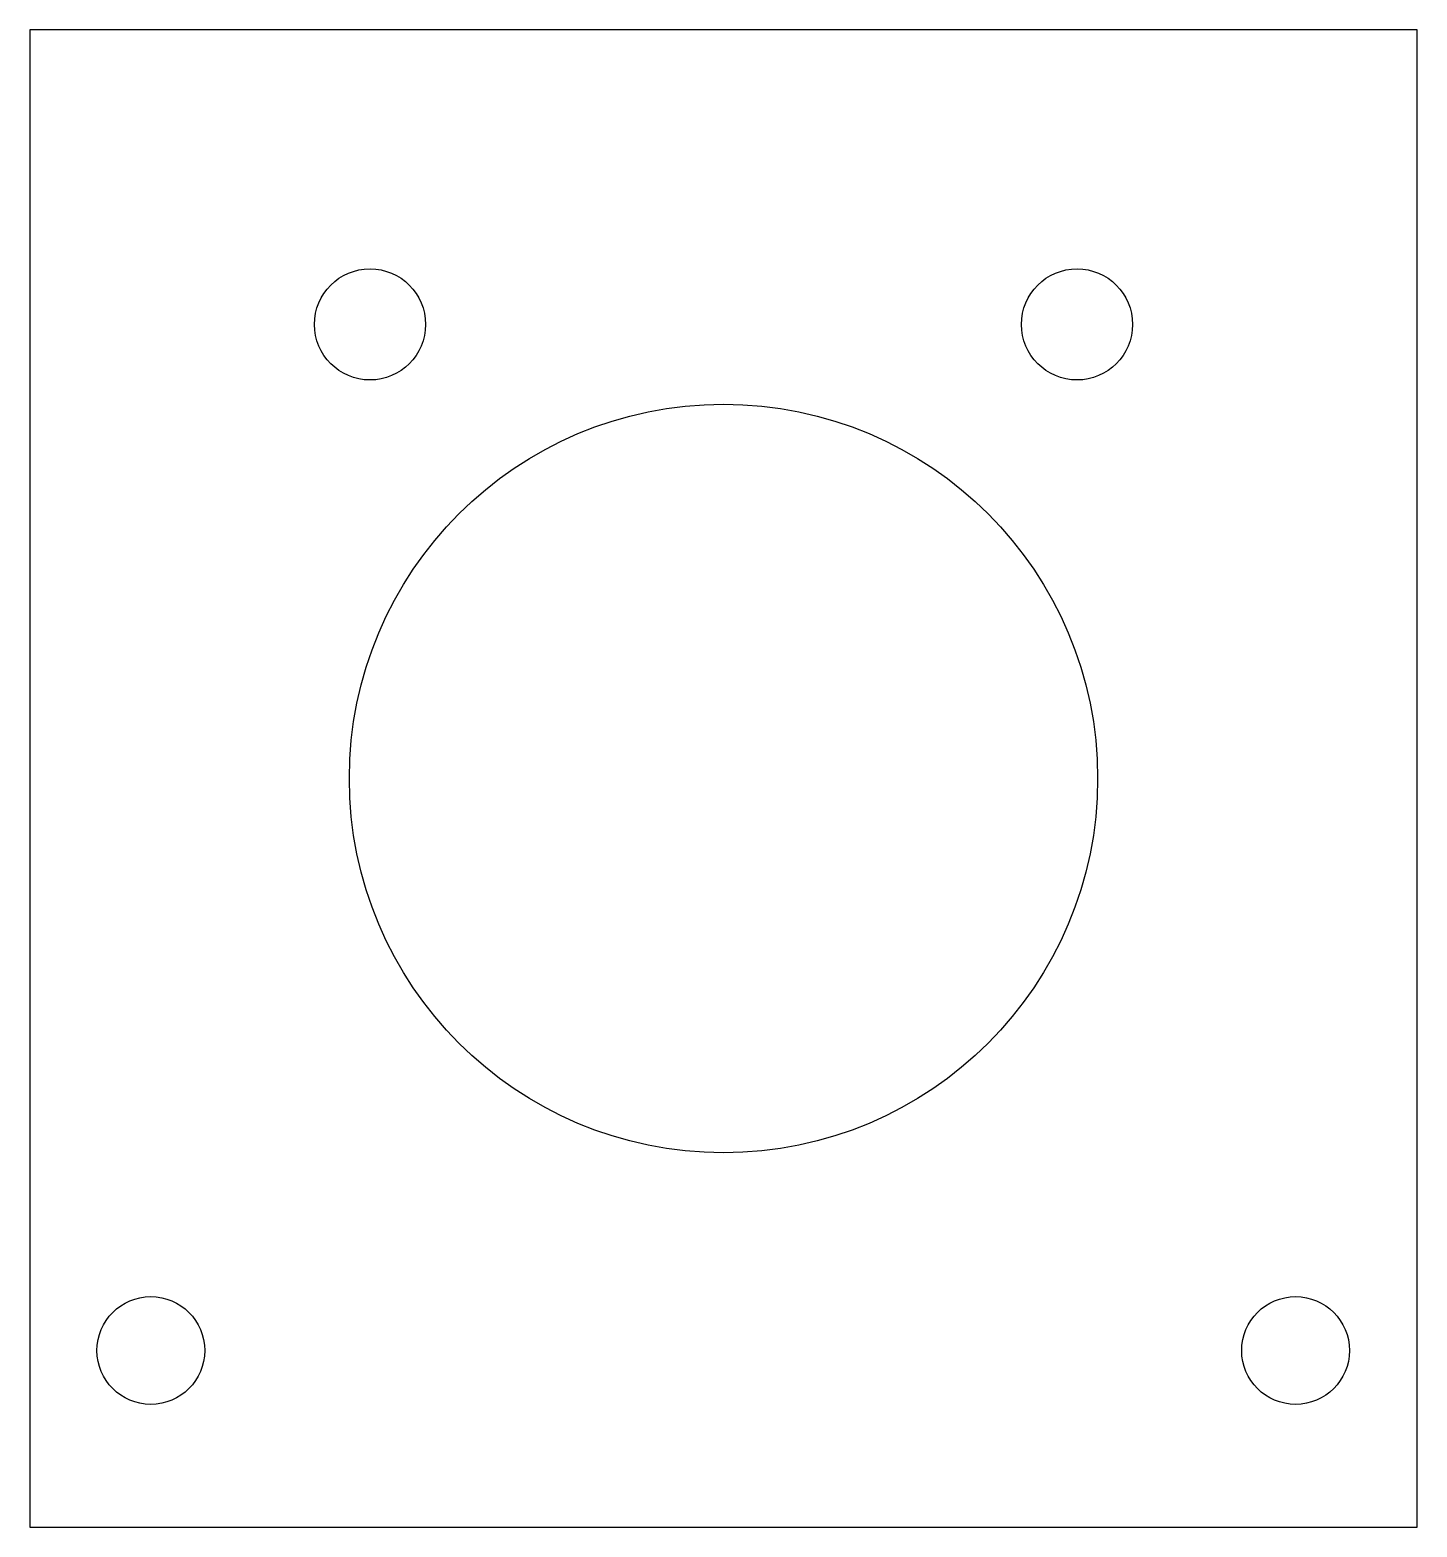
# Model space of a CAD drawing. Header units: inches. Extents: x -2.74 to 0.5, y 0 to 3.5.
import ezdxf

# ---------------------------------------------------------------- set-up
doc = ezdxf.new("R2010")
doc.units = ezdxf.units.IN
doc.header["$MEASUREMENT"] = 0

msp = doc.modelspace()

# ---------------------------------------------------------------- linework, layer by layer
msp.add_lwpolyline([(-2.744, 0), (0.5, 0), (0.5, 3.5), (-2.744, 3.5)], close=True)
for centre, radius in [((-1.9487, 2.8116), 0.1299), ((-0.2952, 2.8116), 0.1299), ((-1.122, 1.75), 0.875), ((-2.4613, 0.4127), 0.126), ((0.2159, 0.4127), 0.126)]:
    msp.add_circle(centre, radius)

doc.saveas('drawing.dxf')
